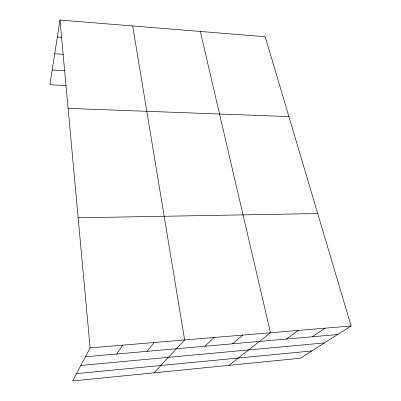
<?xml version="1.0" encoding="UTF-8"?>
<svg xmlns="http://www.w3.org/2000/svg" width="401" height="401" viewBox="0 0 401 401"><rect width="100%" height="100%" fill="white"/><g stroke="black" fill="none" stroke-linecap="round" stroke-linejoin="round"><path stroke-width="0.6" d="M59.965 20.05L90.12 347.888L72.591 380.95L300.304 358.223L351.101 325.983L265.191 36.732L59.965 20.05L49.899 84.761L66.426 85.563M116.711 354.018L122.666 345.156M147.037 351.346L154.154 342.514M153.984 372.825L184.635 339.953L132.691 25.96M204.936 346.233L214.154 337.477M232.595 343.797L242.76 335.076M228.971 365.341L270.495 332.75L200.31 31.458M286.279 339.061L298.194 330.424M312.334 336.76L325.051 328.173M76.476 373.622L311.742 350.96M80.817 365.431L324.404 342.925M85.403 356.78L337.637 334.529M90.12 347.888L351.101 325.983M78.155 217.798L317.702 213.543M68.09 108.375L288.915 116.601M52.2 69.974L64.461 70.661M54.721 53.759L63.338 54.31M57.333 36.967L61.664 37.283"/></g></svg>
